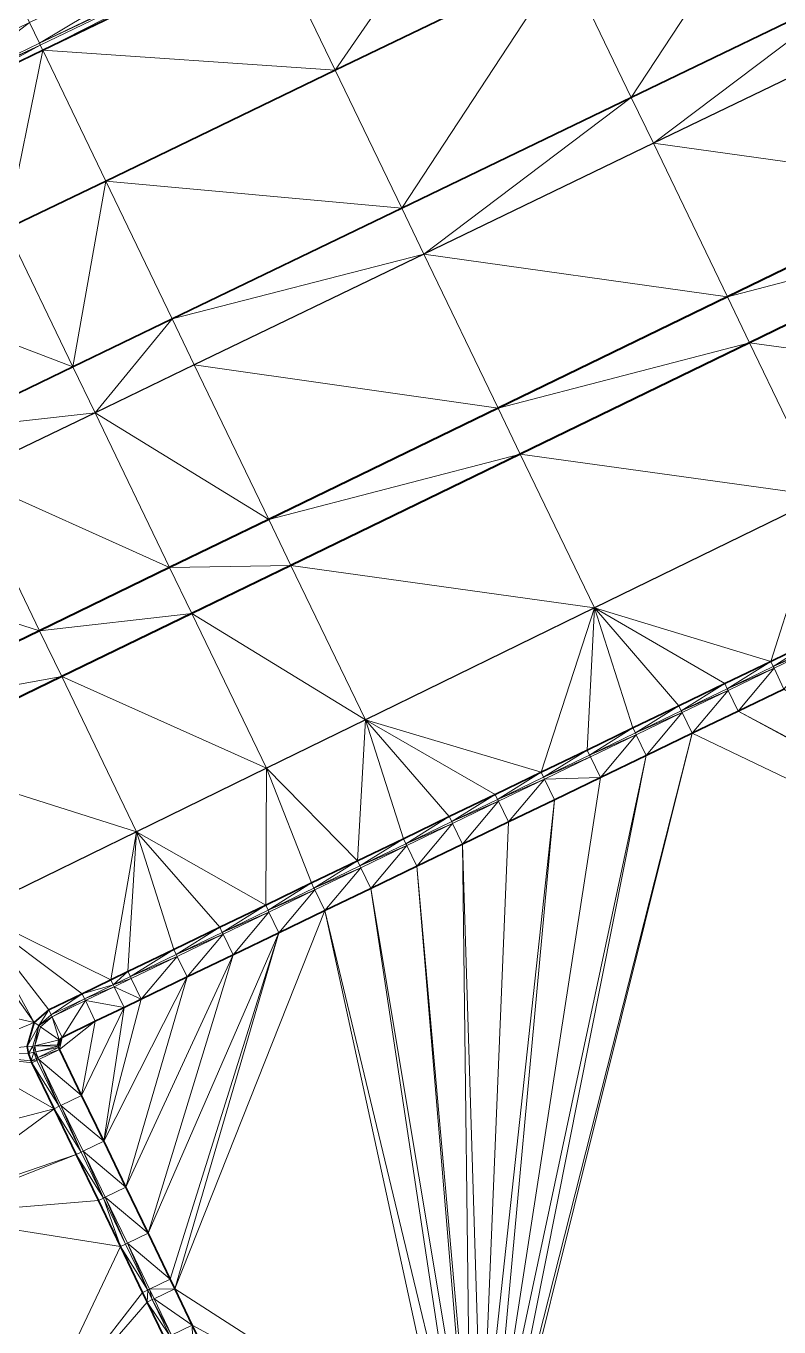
# Model space of a CAD drawing. Header units: metres. Extents: x 246428 to 246884, y 7418966 to 7419490.
# Drawn here: x 246620.92 to 246635.7, y 7419397.02 to 7419422.53 of the extents above; entities that cross this region are included whole.
import ezdxf

# ---------------------------------------------------------------- set-up
doc = ezdxf.new("R2010")
doc.units = ezdxf.units.M
doc.linetypes.add('blank name', pattern=[0])
doc.linetypes.add('HIDDEN', pattern=[9.525, 6.35, -3.175])
doc.layers.add('_12D_UNMAPPED', color=7, linetype='Continuous')
for name, color, linetype, lineweight in [('BATTER', 250, 'HIDDEN', 25), ('DRAINAGE_SWALE', 7, 'CHANNEL_DASHDOT_X4', 40), ('MISC_PATHS', 7, 'Continuous', 35)]:
    doc.layers.add(name, color=color, linetype=linetype, lineweight=lineweight)
for name, color, linetype, lineweight, true_color in [('KERB_BACK', 7, 'Continuous', 35, 0x5fd2ff), ('KERB_LINE', 7, 'Continuous', 18, 0xb9b9b9), ('KERB_LIP', 7, 'Continuous', 35, 0x5fd2ff), ('KERB_TOP', 7, 'Continuous', 18, 0xb9b9b9)]:
    doc.layers.add(name, color=color, linetype=linetype, lineweight=lineweight, true_color=true_color)
doc.styles.get("Standard").update_dxf_attribs({"font": 'romans.shx', "width": 0.65})
doc.linetypes.add('CHANNEL_DASHDOT_X4', pattern='A,6,-1,1,-1,0.004,[">",Standard,S=4,R=0,X=0,Y=-1.7144],0.004,1,-1,6,-1,1,-1', length=20.008)

msp = doc.modelspace()

# ---------------------------------------------------------------- linework, layer by layer
at = {"layer": '_12D_UNMAPPED', "color": 3, "linetype": 'blank name', "lineweight": 0}
for points in [[(246522.217, 7419399.816, 31.478), (246641.933, 7419447.013, 33.763), (246641.933, 7419447.013, 33.763)], [(246620.991, 7419422.594, 33.263), (246619.043, 7419421.654, 33.231), (246619.015, 7419426.692, 33.126)], [(246626.993, 7419421.658, 33.53), (246625.756, 7419424.225, 33.502), (246630.259, 7419426.397, 33.577)], [(246631.497, 7419423.83, 33.605), (246626.993, 7419421.658, 33.53), (246630.259, 7419426.397, 33.577)], [(246632.8, 7419421.128, 33.545), (246631.497, 7419423.83, 33.605), (246636.001, 7419426.002, 33.68)], [(246637.304, 7419423.3, 33.62), (246632.8, 7419421.128, 33.545), (246636.001, 7419426.002, 33.68)], [(246621.187, 7419422.189, 33.277), (246620.991, 7419422.594, 33.263), (246625.495, 7419424.766, 33.338)], [(246621.187, 7419422.189, 33.277), (246625.495, 7419424.766, 33.338), (246625.69, 7419424.36, 33.352)], [(246621.187, 7419422.189, 33.277), (246625.69, 7419424.36, 33.352), (246625.708, 7419424.324, 33.502)], [(246621.204, 7419422.153, 33.427), (246621.187, 7419422.189, 33.277), (246625.708, 7419424.324, 33.502)], [(246621.252, 7419422.053, 33.427), (246621.204, 7419422.153, 33.427), (246625.708, 7419424.324, 33.502)], [(246621.252, 7419422.053, 33.427), (246625.708, 7419424.324, 33.502), (246625.756, 7419424.225, 33.502)], [(246626.993, 7419421.658, 33.53), (246621.252, 7419422.053, 33.427), (246625.756, 7419424.225, 33.502)], [(246628.297, 7419418.956, 33.47), (246626.993, 7419421.658, 33.53), (246631.497, 7419423.83, 33.605)], [(246632.8, 7419421.128, 33.545), (246628.297, 7419418.956, 33.47), (246631.497, 7419423.83, 33.605)], [(246632.8, 7419421.128, 33.545), (246637.304, 7419423.3, 33.62), (246633.235, 7419420.227, 33.535)], [(246637.304, 7419423.3, 33.62), (246637.738, 7419422.399, 33.61), (246633.235, 7419420.227, 33.535)], [(246619.043, 7419421.654, 33.231), (246620.991, 7419422.594, 33.263), (246619.238, 7419421.249, 33.245)], [(246620.991, 7419422.594, 33.263), (246621.187, 7419422.189, 33.277), (246619.238, 7419421.249, 33.245)], [(246633.235, 7419420.227, 33.535), (246637.738, 7419422.399, 33.61), (246639.184, 7419419.401, 32.778)], [(246619.238, 7419421.249, 33.245), (246621.187, 7419422.189, 33.277), (246621.204, 7419422.153, 33.427)], [(246619.238, 7419421.249, 33.245), (246621.204, 7419422.153, 33.427), (246619.256, 7419421.213, 33.395)], [(246619.256, 7419421.213, 33.395), (246621.204, 7419422.153, 33.427), (246619.303, 7419421.114, 33.395)], [(246621.204, 7419422.153, 33.427), (246621.252, 7419422.053, 33.427), (246619.303, 7419421.114, 33.395)], [(246621.252, 7419422.053, 33.427), (246620.541, 7419418.547, 33.423), (246619.303, 7419421.114, 33.395)], [(246622.49, 7419419.486, 33.455), (246620.541, 7419418.547, 33.423), (246621.252, 7419422.053, 33.427)], [(246626.993, 7419421.658, 33.53), (246622.49, 7419419.486, 33.455), (246621.252, 7419422.053, 33.427)], [(246622.49, 7419419.486, 33.455), (246626.993, 7419421.658, 33.53), (246628.297, 7419418.956, 33.47)], [(246628.297, 7419418.956, 33.47), (246632.8, 7419421.128, 33.545), (246628.731, 7419418.055, 33.46)], [(246632.8, 7419421.128, 33.545), (246633.235, 7419420.227, 33.535), (246628.731, 7419418.055, 33.46)], [(246628.731, 7419418.055, 33.46), (246633.235, 7419420.227, 33.535), (246634.686, 7419417.219, 32.7)], [(246633.235, 7419420.227, 33.535), (246639.184, 7419419.401, 32.778), (246634.686, 7419417.219, 32.7)], [(246622.49, 7419419.486, 33.455), (246621.844, 7419415.845, 33.363), (246620.541, 7419418.547, 33.423)], [(246623.793, 7419416.784, 33.395), (246621.844, 7419415.845, 33.363), (246622.49, 7419419.486, 33.455)], [(246623.793, 7419416.784, 33.395), (246622.49, 7419419.486, 33.455), (246628.297, 7419418.956, 33.47)], [(246634.686, 7419417.219, 32.7), (246639.184, 7419419.401, 32.778), (246639.618, 7419418.501, 32.798)], [(246623.793, 7419416.784, 33.395), (246628.297, 7419418.956, 33.47), (246628.731, 7419418.055, 33.46)], [(246620.541, 7419418.547, 33.423), (246621.844, 7419415.844, 33.363), (246617.986, 7419417.315, 33.38)], [(246620.541, 7419418.547, 33.423), (246621.844, 7419415.845, 33.363), (246620.541, 7419418.547, 33.423)], [(246621.844, 7419415.845, 33.363), (246621.844, 7419415.844, 33.363), (246620.541, 7419418.547, 33.423)], [(246634.686, 7419417.219, 32.7), (246639.618, 7419418.501, 32.798), (246635.12, 7419416.318, 32.72)], [(246635.12, 7419416.318, 32.72), (246639.618, 7419418.501, 32.798), (246641.064, 7419415.503, 33.63)], [(246624.227, 7419415.883, 33.385), (246623.793, 7419416.784, 33.395), (246628.731, 7419418.055, 33.46)], [(246624.227, 7419415.883, 33.385), (246628.731, 7419418.055, 33.46), (246630.187, 7419415.036, 32.622)], [(246628.731, 7419418.055, 33.46), (246634.686, 7419417.219, 32.7), (246630.187, 7419415.036, 32.622)], [(246621.844, 7419415.844, 33.363), (246619.289, 7419414.612, 33.32), (246617.986, 7419417.315, 33.38)], [(246630.187, 7419415.036, 32.622), (246634.686, 7419417.219, 32.7), (246635.12, 7419416.318, 32.72)], [(246621.844, 7419415.845, 33.363), (246623.793, 7419416.784, 33.395), (246622.279, 7419414.944, 33.353)], [(246623.793, 7419416.784, 33.395), (246624.227, 7419415.883, 33.385), (246622.279, 7419414.944, 33.353)], [(246630.187, 7419415.036, 32.622), (246635.12, 7419416.318, 32.72), (246630.622, 7419414.135, 32.642)], [(246630.622, 7419414.135, 32.642), (246635.12, 7419416.318, 32.72), (246636.571, 7419413.309, 33.555)], [(246635.12, 7419416.318, 32.72), (246641.064, 7419415.503, 33.63), (246636.571, 7419413.309, 33.555)], [(246619.289, 7419414.612, 33.32), (246621.844, 7419415.844, 33.363), (246622.279, 7419414.944, 33.353)], [(246621.844, 7419415.844, 33.363), (246621.844, 7419415.845, 33.363), (246622.279, 7419414.944, 33.353)], [(246621.844, 7419415.844, 33.363), (246622.279, 7419414.944, 33.353), (246622.279, 7419414.944, 33.353)], [(246622.279, 7419414.944, 33.353), (246624.227, 7419415.883, 33.385), (246625.689, 7419412.853, 32.544)], [(246625.689, 7419412.853, 32.544), (246624.227, 7419415.883, 33.385), (246630.187, 7419415.036, 32.622)], [(246619.289, 7419414.612, 33.32), (246622.279, 7419414.944, 33.353), (246619.724, 7419413.712, 33.31)], [(246619.724, 7419413.712, 33.31), (246622.279, 7419414.944, 33.353), (246623.742, 7419411.909, 32.511)], [(246622.279, 7419414.944, 33.353), (246625.689, 7419412.853, 32.544), (246623.742, 7419411.909, 32.511)], [(246622.279, 7419414.944, 33.353), (246623.742, 7419411.909, 32.511), (246623.742, 7419411.909, 32.511)], [(246622.279, 7419414.944, 33.353), (246622.279, 7419414.944, 33.353), (246623.742, 7419411.909, 32.511)], [(246625.689, 7419412.853, 32.544), (246630.187, 7419415.036, 32.622), (246630.622, 7419414.135, 32.642)], [(246626.123, 7419411.952, 32.564), (246625.689, 7419412.853, 32.544), (246630.622, 7419414.135, 32.642)], [(246626.123, 7419411.952, 32.564), (246630.622, 7419414.135, 32.642), (246632.078, 7419411.116, 33.48)], [(246630.622, 7419414.135, 32.642), (246636.571, 7419413.309, 33.555), (246632.078, 7419411.116, 33.48)], [(246616.505, 7419412.16, 33.257), (246619.724, 7419413.712, 33.31), (246621.19, 7419410.67, 32.466)], [(246619.724, 7419413.712, 33.31), (246623.742, 7419411.909, 32.511), (246621.19, 7419410.67, 32.466)], [(246636.571, 7419413.309, 33.555), (246635.535, 7419410.068, 33.678), (246632.078, 7419411.116, 33.48)], [(246636.436, 7419410.502, 33.69), (246635.535, 7419410.068, 33.678), (246636.571, 7419413.309, 33.555)], [(246623.742, 7419411.909, 32.511), (246625.689, 7419412.853, 32.544), (246626.123, 7419411.952, 32.564)], [(246616.505, 7419412.16, 33.257), (246621.19, 7419410.67, 32.466), (246617.976, 7419409.111, 32.411)], [(246621.19, 7419410.67, 32.466), (246623.742, 7419411.909, 32.511), (246624.177, 7419411.008, 32.531)], [(246623.742, 7419411.909, 32.511), (246626.123, 7419411.952, 32.564), (246624.177, 7419411.008, 32.531)], [(246623.742, 7419411.909, 32.511), (246623.742, 7419411.909, 32.511), (246624.177, 7419411.008, 32.531)], [(246623.742, 7419411.909, 32.511), (246624.177, 7419411.008, 32.531), (246624.177, 7419411.008, 32.531)], [(246624.177, 7419411.008, 32.531), (246626.123, 7419411.952, 32.564), (246627.584, 7419408.922, 33.405)], [(246626.123, 7419411.952, 32.564), (246632.078, 7419411.116, 33.48), (246627.584, 7419408.922, 33.405)], [(246632.078, 7419411.116, 33.48), (246631.031, 7419407.896, 33.618), (246627.584, 7419408.922, 33.405)], [(246631.932, 7419408.33, 33.63), (246631.031, 7419407.896, 33.618), (246632.078, 7419411.116, 33.48)], [(246632.833, 7419408.765, 33.642), (246631.932, 7419408.33, 33.63), (246632.078, 7419411.116, 33.48)], [(246633.733, 7419409.199, 33.654), (246632.833, 7419408.765, 33.642), (246632.078, 7419411.116, 33.48)], [(246635.535, 7419410.068, 33.678), (246634.634, 7419409.634, 33.666), (246632.078, 7419411.116, 33.48)], [(246634.634, 7419409.634, 33.666), (246633.733, 7419409.199, 33.654), (246632.078, 7419411.116, 33.48)], [(246621.19, 7419410.67, 32.466), (246624.177, 7419411.008, 32.531), (246621.625, 7419409.77, 32.486)], [(246621.625, 7419409.77, 32.486), (246624.177, 7419411.008, 32.531), (246625.64, 7419407.973, 33.373)], [(246624.177, 7419411.008, 32.531), (246625.64, 7419407.973, 33.373), (246625.64, 7419407.973, 33.373)], [(246624.177, 7419411.008, 32.531), (246624.177, 7419411.008, 32.531), (246625.64, 7419407.973, 33.373)], [(246625.64, 7419407.973, 33.373), (246624.177, 7419411.008, 32.531), (246627.584, 7419408.922, 33.405)], [(246617.976, 7419409.111, 32.411), (246621.19, 7419410.67, 32.466), (246621.625, 7419409.77, 32.486)], [(246636.436, 7419410.502, 33.69), (246635.583, 7419409.969, 33.678), (246635.535, 7419410.068, 33.678)], [(246636.483, 7419410.403, 33.69), (246635.583, 7419409.969, 33.678), (246636.436, 7419410.502, 33.69)], [(246636.483, 7419410.403, 33.69), (246636.501, 7419410.367, 33.54), (246635.583, 7419409.969, 33.678)], [(246636.501, 7419410.367, 33.54), (246635.6, 7419409.933, 33.528), (246635.583, 7419409.969, 33.678)], [(246636.501, 7419410.367, 33.54), (246635.795, 7419409.527, 33.553), (246635.6, 7419409.933, 33.528)], [(246635.535, 7419410.068, 33.678), (246634.682, 7419409.534, 33.666), (246634.634, 7419409.634, 33.666)], [(246635.583, 7419409.969, 33.678), (246634.682, 7419409.534, 33.666), (246635.535, 7419410.068, 33.678)], [(246635.583, 7419409.969, 33.678), (246635.6, 7419409.933, 33.528), (246634.682, 7419409.534, 33.666)], [(246635.6, 7419409.933, 33.528), (246634.699, 7419409.498, 33.516), (246634.682, 7419409.534, 33.666)], [(246635.6, 7419409.933, 33.528), (246634.895, 7419409.093, 33.541), (246634.699, 7419409.498, 33.516)], [(246635.795, 7419409.527, 33.553), (246634.895, 7419409.093, 33.541), (246635.6, 7419409.933, 33.528)], [(246617.976, 7419409.111, 32.411), (246621.625, 7419409.77, 32.486), (246618.41, 7419408.21, 32.431)], [(246621.625, 7419409.77, 32.486), (246623.091, 7419406.728, 33.33), (246618.41, 7419408.21, 32.431)], [(246623.091, 7419406.728, 33.33), (246621.625, 7419409.77, 32.486), (246625.64, 7419407.973, 33.373)], [(246634.634, 7419409.634, 33.666), (246633.781, 7419409.1, 33.654), (246633.733, 7419409.199, 33.654)], [(246634.682, 7419409.534, 33.666), (246633.781, 7419409.1, 33.654), (246634.634, 7419409.634, 33.666)], [(246634.682, 7419409.534, 33.666), (246634.699, 7419409.498, 33.516), (246633.781, 7419409.1, 33.654)], [(246634.699, 7419409.498, 33.516), (246633.799, 7419409.064, 33.504), (246633.781, 7419409.1, 33.654)], [(246634.699, 7419409.498, 33.516), (246633.994, 7419408.659, 33.529), (246633.799, 7419409.064, 33.504)], [(246634.895, 7419409.093, 33.541), (246633.994, 7419408.659, 33.529), (246634.699, 7419409.498, 33.516)], [(246635.795, 7419409.527, 33.553), (246648.63, 7419401.799, 33.865), (246634.895, 7419409.093, 33.541)], [(246633.733, 7419409.199, 33.654), (246632.88, 7419408.666, 33.642), (246632.833, 7419408.765, 33.642)], [(246633.781, 7419409.1, 33.654), (246632.88, 7419408.666, 33.642), (246633.733, 7419409.199, 33.654)], [(246633.781, 7419409.1, 33.654), (246633.799, 7419409.064, 33.504), (246632.88, 7419408.666, 33.642)], [(246633.799, 7419409.064, 33.504), (246632.898, 7419408.63, 33.492), (246632.88, 7419408.666, 33.642)], [(246633.799, 7419409.064, 33.504), (246633.093, 7419408.224, 33.517), (246632.898, 7419408.63, 33.492)], [(246633.994, 7419408.659, 33.529), (246633.093, 7419408.224, 33.517), (246633.799, 7419409.064, 33.504)], [(246634.895, 7419409.093, 33.541), (246648.647, 7419401.646, 33.867), (246633.994, 7419408.659, 33.529)], [(246648.63, 7419401.799, 33.865), (246648.647, 7419401.646, 33.867), (246634.895, 7419409.093, 33.541)], [(246627.428, 7419406.158, 33.569), (246625.64, 7419407.973, 33.373), (246627.584, 7419408.922, 33.405)], [(246628.329, 7419406.593, 33.582), (246627.428, 7419406.158, 33.569), (246627.584, 7419408.922, 33.405)], [(246629.23, 7419407.027, 33.594), (246628.329, 7419406.593, 33.582), (246627.584, 7419408.922, 33.405)], [(246631.031, 7419407.896, 33.618), (246630.13, 7419407.462, 33.606), (246627.584, 7419408.922, 33.405)], [(246630.13, 7419407.462, 33.606), (246629.23, 7419407.027, 33.594), (246627.584, 7419408.922, 33.405)], [(246633.994, 7419408.659, 33.529), (246630.241, 7419393.89, 33.608), (246633.093, 7419408.224, 33.517)], [(246630.292, 7419393.816, 33.61), (246630.241, 7419393.89, 33.608), (246633.994, 7419408.659, 33.529)], [(246648.647, 7419401.646, 33.867), (246630.292, 7419393.816, 33.61), (246633.994, 7419408.659, 33.529)], [(246632.833, 7419408.765, 33.642), (246631.98, 7419408.231, 33.63), (246631.932, 7419408.33, 33.63)], [(246632.88, 7419408.666, 33.642), (246631.98, 7419408.231, 33.63), (246632.833, 7419408.765, 33.642)], [(246632.88, 7419408.666, 33.642), (246632.898, 7419408.63, 33.492), (246631.98, 7419408.231, 33.63)], [(246632.898, 7419408.63, 33.492), (246631.997, 7419408.195, 33.48), (246631.98, 7419408.231, 33.63)], [(246632.898, 7419408.63, 33.492), (246632.193, 7419407.79, 33.505), (246631.997, 7419408.195, 33.48)], [(246633.093, 7419408.224, 33.517), (246632.193, 7419407.79, 33.505), (246632.898, 7419408.63, 33.492)], [(246631.932, 7419408.33, 33.63), (246631.079, 7419407.797, 33.618), (246631.031, 7419407.896, 33.618)], [(246631.98, 7419408.231, 33.63), (246631.079, 7419407.797, 33.618), (246631.932, 7419408.33, 33.63)], [(246623.091, 7419406.728, 33.33), (246619.881, 7419405.161, 33.277), (246618.41, 7419408.21, 32.431)], [(246630.241, 7419393.89, 33.608), (246630.071, 7419394.073, 33.603), (246633.093, 7419408.224, 33.517)], [(246630.071, 7419394.073, 33.603), (246632.193, 7419407.79, 33.505), (246633.093, 7419408.224, 33.517)], [(246631.997, 7419408.195, 33.48), (246631.079, 7419407.797, 33.618), (246631.98, 7419408.231, 33.63)], [(246631.096, 7419407.761, 33.468), (246631.079, 7419407.797, 33.618), (246631.997, 7419408.195, 33.48)], [(246632.193, 7419407.79, 33.505), (246631.096, 7419407.761, 33.468), (246631.997, 7419408.195, 33.48)], [(246625.627, 7419405.29, 33.545), (246623.091, 7419406.728, 33.33), (246625.64, 7419407.973, 33.373)], [(246626.527, 7419405.724, 33.557), (246625.627, 7419405.29, 33.545), (246625.64, 7419407.973, 33.373)], [(246627.428, 7419406.158, 33.569), (246626.527, 7419405.724, 33.557), (246625.64, 7419407.973, 33.373)], [(246625.64, 7419407.973, 33.373), (246626.527, 7419405.724, 33.557), (246625.64, 7419407.973, 33.373)], [(246631.292, 7419407.356, 33.493), (246632.193, 7419407.79, 33.505), (246630.071, 7419394.073, 33.603)], [(246630.178, 7419407.363, 33.606), (246630.13, 7419407.462, 33.606), (246631.031, 7419407.896, 33.618)], [(246631.079, 7419407.797, 33.618), (246630.178, 7419407.363, 33.606), (246631.031, 7419407.896, 33.618)], [(246631.079, 7419407.797, 33.618), (246631.096, 7419407.761, 33.468), (246630.178, 7419407.363, 33.606)], [(246631.096, 7419407.761, 33.468), (246630.196, 7419407.327, 33.456), (246630.178, 7419407.363, 33.606)], [(246631.096, 7419407.761, 33.468), (246630.391, 7419406.921, 33.481), (246630.196, 7419407.327, 33.456)], [(246631.292, 7419407.356, 33.493), (246630.391, 7419406.921, 33.481), (246631.096, 7419407.761, 33.468)], [(246632.193, 7419407.79, 33.505), (246631.292, 7419407.356, 33.493), (246631.096, 7419407.761, 33.468)], [(246630.13, 7419407.462, 33.606), (246629.277, 7419406.928, 33.594), (246629.23, 7419407.027, 33.594)], [(246630.178, 7419407.363, 33.606), (246629.277, 7419406.928, 33.594), (246630.13, 7419407.462, 33.606)], [(246630.178, 7419407.363, 33.606), (246630.196, 7419407.327, 33.456), (246629.277, 7419406.928, 33.594)], [(246630.196, 7419407.327, 33.456), (246629.295, 7419406.892, 33.444), (246629.277, 7419406.928, 33.594)], [(246630.196, 7419407.327, 33.456), (246629.49, 7419406.487, 33.469), (246629.295, 7419406.892, 33.444)], [(246630.391, 7419406.921, 33.481), (246629.49, 7419406.487, 33.469), (246630.196, 7419407.327, 33.456)], [(246629.867, 7419394.217, 33.598), (246631.292, 7419407.356, 33.493), (246630.071, 7419394.073, 33.603)], [(246630.391, 7419406.921, 33.481), (246631.292, 7419407.356, 33.493), (246629.867, 7419394.217, 33.598)], [(246629.23, 7419407.027, 33.594), (246628.377, 7419406.494, 33.582), (246628.329, 7419406.593, 33.582)], [(246629.277, 7419406.928, 33.594), (246628.377, 7419406.494, 33.582), (246629.23, 7419407.027, 33.594)], [(246623.091, 7419406.728, 33.33), (246622.588, 7419403.825, 33.504), (246619.881, 7419405.161, 33.277)], [(246622.925, 7419403.987, 33.509), (246622.588, 7419403.825, 33.504), (246623.091, 7419406.728, 33.33)], [(246623.825, 7419404.421, 33.521), (246622.925, 7419403.987, 33.509), (246623.091, 7419406.728, 33.33)], [(246625.627, 7419405.29, 33.545), (246624.726, 7419404.855, 33.533), (246623.091, 7419406.728, 33.33)], [(246624.726, 7419404.855, 33.533), (246623.825, 7419404.421, 33.521), (246623.091, 7419406.728, 33.33)], [(246629.277, 7419406.928, 33.594), (246629.295, 7419406.892, 33.444), (246628.377, 7419406.494, 33.582)], [(246629.295, 7419406.892, 33.444), (246628.394, 7419406.458, 33.432), (246628.377, 7419406.494, 33.582)], [(246629.295, 7419406.892, 33.444), (246628.59, 7419406.052, 33.457), (246628.394, 7419406.458, 33.432)], [(246629.49, 7419406.487, 33.469), (246628.59, 7419406.052, 33.457), (246629.295, 7419406.892, 33.444)], [(246629.49, 7419406.487, 33.469), (246630.391, 7419406.921, 33.481), (246629.867, 7419394.217, 33.598)], [(246628.329, 7419406.593, 33.582), (246627.476, 7419406.059, 33.569), (246627.428, 7419406.158, 33.569)], [(246628.377, 7419406.494, 33.582), (246627.476, 7419406.059, 33.569), (246628.329, 7419406.593, 33.582)], [(246628.377, 7419406.494, 33.582), (246628.394, 7419406.458, 33.432), (246627.476, 7419406.059, 33.569)], [(246628.59, 7419406.052, 33.457), (246629.49, 7419406.487, 33.469), (246629.638, 7419394.316, 33.593)], [(246629.638, 7419394.316, 33.593), (246629.49, 7419406.487, 33.469), (246629.867, 7419394.217, 33.598)], [(246628.394, 7419406.458, 33.432), (246627.493, 7419406.023, 33.419), (246627.476, 7419406.059, 33.569)], [(246628.394, 7419406.458, 33.432), (246627.689, 7419405.618, 33.444), (246627.493, 7419406.023, 33.419)], [(246628.59, 7419406.052, 33.457), (246627.689, 7419405.618, 33.444), (246628.394, 7419406.458, 33.432)], [(246626.575, 7419405.625, 33.557), (246626.527, 7419405.724, 33.557), (246627.428, 7419406.158, 33.569)], [(246627.476, 7419406.059, 33.569), (246626.575, 7419405.625, 33.557), (246627.428, 7419406.158, 33.569)], [(246627.493, 7419406.023, 33.419), (246626.575, 7419405.625, 33.557), (246627.476, 7419406.059, 33.569)], [(246626.593, 7419405.589, 33.407), (246626.575, 7419405.625, 33.557), (246627.493, 7419406.023, 33.419)], [(246626.788, 7419405.184, 33.432), (246626.593, 7419405.589, 33.407), (246627.493, 7419406.023, 33.419)], [(246627.689, 7419405.618, 33.444), (246626.788, 7419405.184, 33.432), (246627.493, 7419406.023, 33.419)], [(246627.689, 7419405.618, 33.444), (246628.59, 7419406.052, 33.457), (246629.572, 7419394.334, 33.592)], [(246629.572, 7419394.334, 33.592), (246628.59, 7419406.052, 33.457), (246629.638, 7419394.316, 33.593)], [(246626.527, 7419405.724, 33.557), (246625.675, 7419405.191, 33.545), (246625.627, 7419405.29, 33.545)], [(246626.575, 7419405.625, 33.557), (246625.675, 7419405.191, 33.545), (246626.527, 7419405.724, 33.557)], [(246626.575, 7419405.625, 33.557), (246626.593, 7419405.589, 33.407), (246625.675, 7419405.191, 33.545)], [(246626.593, 7419405.589, 33.407), (246625.692, 7419405.155, 33.395), (246625.675, 7419405.191, 33.545)], [(246626.593, 7419405.589, 33.407), (246625.887, 7419404.749, 33.42), (246625.692, 7419405.155, 33.395)], [(246626.788, 7419405.184, 33.432), (246625.887, 7419404.749, 33.42), (246626.593, 7419405.589, 33.407)], [(246626.788, 7419405.184, 33.432), (246627.689, 7419405.618, 33.444), (246629.393, 7419394.365, 33.589)], [(246629.393, 7419394.365, 33.589), (246627.689, 7419405.618, 33.444), (246629.572, 7419394.334, 33.592)], [(246625.627, 7419405.29, 33.545), (246624.774, 7419404.756, 33.533), (246624.726, 7419404.855, 33.533)], [(246625.675, 7419405.191, 33.545), (246624.774, 7419404.756, 33.533), (246625.627, 7419405.29, 33.545)], [(246621.084, 7419402.992, 33.488), (246619.07, 7419403.447, 33.792), (246619.634, 7419405.041, 33.273)], [(246619.88, 7419405.161, 33.277), (246621.084, 7419402.992, 33.488), (246619.634, 7419405.041, 33.273)], [(246619.881, 7419405.161, 33.277), (246621.084, 7419402.992, 33.488), (246619.88, 7419405.161, 33.277)], [(246621.372, 7419403.238, 33.488), (246621.084, 7419402.992, 33.488), (246619.881, 7419405.161, 33.277)], [(246622.024, 7419403.552, 33.497), (246621.372, 7419403.238, 33.488), (246619.881, 7419405.161, 33.277)], [(246622.588, 7419403.825, 33.504), (246622.024, 7419403.552, 33.497), (246619.881, 7419405.161, 33.277)], [(246625.887, 7419404.749, 33.42), (246626.788, 7419405.184, 33.432), (246623.844, 7419397.769, 33.453)], [(246623.844, 7419397.769, 33.453), (246626.788, 7419405.184, 33.432), (246629.144, 7419394.362, 33.584)], [(246625.675, 7419405.191, 33.545), (246625.692, 7419405.155, 33.395), (246624.774, 7419404.756, 33.533)], [(246625.692, 7419405.155, 33.395), (246624.791, 7419404.72, 33.383), (246624.774, 7419404.756, 33.533)], [(246625.692, 7419405.155, 33.395), (246624.987, 7419404.315, 33.408), (246624.791, 7419404.72, 33.383)], [(246625.887, 7419404.749, 33.42), (246624.987, 7419404.315, 33.408), (246625.692, 7419405.155, 33.395)], [(246629.144, 7419394.362, 33.584), (246626.788, 7419405.184, 33.432), (246629.393, 7419394.365, 33.589)], [(246623.319, 7419398.858, 33.432), (246625.887, 7419404.749, 33.42), (246623.753, 7419397.957, 33.449)], [(246624.987, 7419404.315, 33.408), (246625.887, 7419404.749, 33.42), (246623.319, 7419398.858, 33.432)], [(246623.753, 7419397.957, 33.449), (246625.887, 7419404.749, 33.42), (246623.844, 7419397.769, 33.453)], [(246624.726, 7419404.855, 33.533), (246623.873, 7419404.322, 33.521), (246623.825, 7419404.421, 33.521)], [(246624.774, 7419404.756, 33.533), (246623.873, 7419404.322, 33.521), (246624.726, 7419404.855, 33.533)], [(246624.774, 7419404.756, 33.533), (246624.791, 7419404.72, 33.383), (246623.873, 7419404.322, 33.521)], [(246624.791, 7419404.72, 33.383), (246623.89, 7419404.286, 33.371), (246623.873, 7419404.322, 33.521)], [(246624.791, 7419404.72, 33.383), (246624.086, 7419403.881, 33.396), (246623.89, 7419404.286, 33.371)], [(246624.987, 7419404.315, 33.408), (246624.086, 7419403.881, 33.396), (246624.791, 7419404.72, 33.383)], [(246624.086, 7419403.881, 33.396), (246624.987, 7419404.315, 33.408), (246622.884, 7419399.758, 33.415)], [(246622.884, 7419399.758, 33.415), (246624.987, 7419404.315, 33.408), (246623.319, 7419398.858, 33.432)], [(246623.825, 7419404.421, 33.521), (246622.972, 7419403.888, 33.509), (246622.925, 7419403.987, 33.509)], [(246623.873, 7419404.322, 33.521), (246622.972, 7419403.888, 33.509), (246623.825, 7419404.421, 33.521)], [(246623.873, 7419404.322, 33.521), (246623.89, 7419404.286, 33.371), (246622.972, 7419403.888, 33.509)], [(246623.89, 7419404.286, 33.371), (246622.99, 7419403.852, 33.359), (246622.972, 7419403.888, 33.509)], [(246623.89, 7419404.286, 33.371), (246623.185, 7419403.446, 33.384), (246622.99, 7419403.852, 33.359)], [(246624.086, 7419403.881, 33.396), (246623.185, 7419403.446, 33.384), (246623.89, 7419404.286, 33.371)], [(246622.925, 7419403.987, 33.509), (246622.636, 7419403.725, 33.504), (246622.588, 7419403.825, 33.504)], [(246622.972, 7419403.888, 33.509), (246622.636, 7419403.725, 33.504), (246622.925, 7419403.987, 33.509)], [(246622.588, 7419403.825, 33.504), (246622.636, 7419403.725, 33.504), (246622.024, 7419403.552, 33.497)], [(246622.636, 7419403.725, 33.504), (246622.072, 7419403.453, 33.497), (246622.024, 7419403.552, 33.497)], [(246622.636, 7419403.725, 33.504), (246622.654, 7419403.689, 33.354), (246622.072, 7419403.453, 33.497)], [(246622.654, 7419403.689, 33.354), (246622.089, 7419403.417, 33.347), (246622.072, 7419403.453, 33.497)], [(246622.654, 7419403.689, 33.354), (246622.849, 7419403.284, 33.379), (246622.089, 7419403.417, 33.347)], [(246622.45, 7419400.659, 33.398), (246624.086, 7419403.881, 33.396), (246622.884, 7419399.758, 33.415)], [(246623.185, 7419403.446, 33.384), (246624.086, 7419403.881, 33.396), (246622.45, 7419400.659, 33.398)], [(246622.972, 7419403.888, 33.509), (246622.99, 7419403.852, 33.359), (246622.636, 7419403.725, 33.504)], [(246622.99, 7419403.852, 33.359), (246622.654, 7419403.689, 33.354), (246622.636, 7419403.725, 33.504)], [(246622.99, 7419403.852, 33.359), (246623.185, 7419403.446, 33.384), (246622.654, 7419403.689, 33.354)], [(246623.185, 7419403.446, 33.384), (246622.849, 7419403.284, 33.379), (246622.654, 7419403.689, 33.354)], [(246619.587, 7419402.377, 33.798), (246619.07, 7419403.447, 33.792), (246621.084, 7419402.992, 33.488)], [(246622.024, 7419403.552, 33.497), (246621.42, 7419403.139, 33.488), (246621.372, 7419403.238, 33.488)], [(246622.072, 7419403.453, 33.497), (246621.42, 7419403.139, 33.488), (246622.024, 7419403.552, 33.497)], [(246622.072, 7419403.453, 33.497), (246621.437, 7419403.103, 33.338), (246621.42, 7419403.139, 33.488)], [(246622.089, 7419403.417, 33.347), (246621.437, 7419403.103, 33.338), (246622.072, 7419403.453, 33.497)], [(246622.089, 7419403.417, 33.347), (246621.633, 7419402.698, 33.363), (246621.437, 7419403.103, 33.338)], [(246622.284, 7419403.012, 33.372), (246621.633, 7419402.698, 33.363), (246622.089, 7419403.417, 33.347)], [(246622.849, 7419403.284, 33.379), (246622.284, 7419403.012, 33.372), (246622.089, 7419403.417, 33.347)], [(246622.849, 7419403.284, 33.379), (246623.185, 7419403.446, 33.384), (246622.45, 7419400.659, 33.398)], [(246621.372, 7419403.238, 33.488), (246621.174, 7419402.929, 33.488), (246621.084, 7419402.992, 33.488)], [(246621.42, 7419403.139, 33.488), (246621.174, 7419402.929, 33.488), (246621.372, 7419403.238, 33.488)], [(246622.015, 7419401.56, 33.381), (246622.849, 7419403.284, 33.379), (246622.45, 7419400.659, 33.398)], [(246622.284, 7419403.012, 33.372), (246622.849, 7419403.284, 33.379), (246622.015, 7419401.56, 33.381)], [(246619.587, 7419402.377, 33.798), (246621.084, 7419402.992, 33.488), (246620.949, 7419402.52, 33.488)], [(246621.084, 7419402.992, 33.488), (246621.174, 7419402.929, 33.488), (246620.949, 7419402.52, 33.488)], [(246621.174, 7419402.929, 33.488), (246621.059, 7419402.527, 33.488), (246620.949, 7419402.52, 33.488)], [(246621.174, 7419402.929, 33.488), (246621.099, 7419402.529, 33.338), (246621.059, 7419402.527, 33.488)], [(246621.206, 7419402.906, 33.338), (246621.099, 7419402.529, 33.338), (246621.174, 7419402.929, 33.488)], [(246621.206, 7419402.906, 33.338), (246621.575, 7419402.648, 33.363), (246621.099, 7419402.529, 33.338)], [(246621.42, 7419403.139, 33.488), (246621.437, 7419403.103, 33.338), (246621.174, 7419402.929, 33.488)], [(246621.437, 7419403.103, 33.338), (246621.206, 7419402.906, 33.338), (246621.174, 7419402.929, 33.488)], [(246621.437, 7419403.103, 33.338), (246621.575, 7419402.648, 33.363), (246621.206, 7419402.906, 33.338)], [(246621.633, 7419402.698, 33.363), (246621.575, 7419402.648, 33.363), (246621.437, 7419403.103, 33.338)], [(246621.633, 7419402.698, 33.363), (246622.284, 7419403.012, 33.372), (246621.581, 7419402.46, 33.365)], [(246621.581, 7419402.46, 33.365), (246622.284, 7419403.012, 33.372), (246622.015, 7419401.56, 33.381)], [(246621.575, 7419402.648, 33.363), (246621.548, 7419402.554, 33.363), (246621.099, 7419402.529, 33.338)], [(246621.575, 7419402.648, 33.363), (246621.633, 7419402.698, 33.363), (246621.548, 7419402.554, 33.363)], [(246621.548, 7419402.554, 33.363), (246621.633, 7419402.698, 33.363), (246621.553, 7419402.526, 33.363)], [(246621.553, 7419402.526, 33.363), (246621.633, 7419402.698, 33.363), (246621.563, 7419402.497, 33.364)], [(246621.563, 7419402.497, 33.364), (246621.633, 7419402.698, 33.363), (246621.581, 7419402.46, 33.365)], [(246619.587, 7419402.377, 33.798), (246620.949, 7419402.52, 33.488), (246620.971, 7419402.379, 33.488)], [(246620.949, 7419402.52, 33.488), (246621.059, 7419402.527, 33.488), (246620.971, 7419402.379, 33.488)], [(246621.059, 7419402.527, 33.488), (246621.077, 7419402.406, 33.488), (246620.971, 7419402.379, 33.488)], [(246620.971, 7419402.379, 33.488), (246621.077, 7419402.406, 33.488), (246621.023, 7419402.237, 33.489)], [(246621.077, 7419402.406, 33.488), (246621.122, 7419402.284, 33.489), (246621.023, 7419402.237, 33.489)], [(246621.059, 7419402.527, 33.488), (246621.099, 7419402.529, 33.338), (246621.077, 7419402.406, 33.488)], [(246621.099, 7419402.529, 33.338), (246621.116, 7419402.416, 33.338), (246621.077, 7419402.406, 33.488)], [(246621.116, 7419402.416, 33.338), (246621.158, 7419402.302, 33.339), (246621.077, 7419402.406, 33.488)], [(246621.077, 7419402.406, 33.488), (246621.158, 7419402.302, 33.339), (246621.122, 7419402.284, 33.489)], [(246621.548, 7419402.554, 33.363), (246621.553, 7419402.526, 33.363), (246621.099, 7419402.529, 33.338)], [(246621.099, 7419402.529, 33.338), (246621.553, 7419402.526, 33.363), (246621.116, 7419402.416, 33.338)], [(246621.553, 7419402.526, 33.363), (246621.563, 7419402.497, 33.364), (246621.116, 7419402.416, 33.338)], [(246621.116, 7419402.416, 33.338), (246621.563, 7419402.497, 33.364), (246621.158, 7419402.302, 33.339)], [(246621.563, 7419402.497, 33.364), (246621.581, 7419402.46, 33.365), (246621.158, 7419402.302, 33.339)], [(246621.158, 7419402.302, 33.339), (246621.581, 7419402.46, 33.365), (246621.175, 7419402.265, 33.34)], [(246621.581, 7419402.46, 33.365), (246622.015, 7419401.56, 33.381), (246621.175, 7419402.265, 33.34)], [(246618.289, 7419400.464, 33.823), (246619.587, 7419402.377, 33.798), (246621.475, 7419401.299, 33.506)], [(246619.587, 7419402.377, 33.798), (246620.971, 7419402.379, 33.488), (246621.023, 7419402.237, 33.489)], [(246619.587, 7419402.377, 33.798), (246621.04, 7419402.2, 33.49), (246621.475, 7419401.299, 33.506)], [(246619.587, 7419402.377, 33.798), (246621.023, 7419402.237, 33.489), (246621.04, 7419402.2, 33.49)], [(246621.122, 7419402.284, 33.489), (246621.139, 7419402.247, 33.49), (246621.023, 7419402.237, 33.489)], [(246621.023, 7419402.237, 33.489), (246621.139, 7419402.247, 33.49), (246621.04, 7419402.2, 33.49)], [(246621.139, 7419402.247, 33.49), (246621.574, 7419401.347, 33.506), (246621.04, 7419402.2, 33.49)], [(246621.04, 7419402.2, 33.49), (246621.574, 7419401.347, 33.506), (246621.475, 7419401.299, 33.506)], [(246621.158, 7419402.302, 33.339), (246621.175, 7419402.265, 33.34), (246621.122, 7419402.284, 33.489)], [(246621.122, 7419402.284, 33.489), (246621.175, 7419402.265, 33.34), (246621.139, 7419402.247, 33.49)], [(246621.139, 7419402.247, 33.49), (246621.175, 7419402.265, 33.34), (246621.574, 7419401.347, 33.506)], [(246621.175, 7419402.265, 33.34), (246622.015, 7419401.56, 33.381), (246621.61, 7419401.364, 33.356)], [(246621.175, 7419402.265, 33.34), (246621.61, 7419401.364, 33.356), (246621.574, 7419401.347, 33.506)], [(246630.292, 7419393.816, 33.61), (246648.647, 7419401.646, 33.867), (246648.658, 7419401.601, 33.868)], [(246622.015, 7419401.56, 33.381), (246622.45, 7419400.659, 33.398), (246621.61, 7419401.364, 33.356)], [(246630.362, 7419393.691, 33.612), (246630.292, 7419393.816, 33.61), (246648.658, 7419401.601, 33.868)], [(246640.008, 7419388.04, 33.845), (246630.362, 7419393.691, 33.612), (246648.658, 7419401.601, 33.868)], [(246618.828, 7419399.346, 33.83), (246618.289, 7419400.464, 33.823), (246621.475, 7419401.299, 33.506)], [(246618.828, 7419399.346, 33.83), (246621.475, 7419401.299, 33.506), (246621.909, 7419400.398, 33.523)], [(246621.574, 7419401.347, 33.506), (246622.008, 7419400.446, 33.523), (246621.475, 7419401.299, 33.506)], [(246621.475, 7419401.299, 33.506), (246622.008, 7419400.446, 33.523), (246621.909, 7419400.398, 33.523)], [(246621.574, 7419401.347, 33.506), (246621.61, 7419401.364, 33.356), (246622.008, 7419400.446, 33.523)], [(246621.61, 7419401.364, 33.356), (246622.45, 7419400.659, 33.398), (246622.044, 7419400.463, 33.373)], [(246621.61, 7419401.364, 33.356), (246622.044, 7419400.463, 33.373), (246622.008, 7419400.446, 33.523)], [(246622.45, 7419400.659, 33.398), (246622.884, 7419399.758, 33.415), (246622.044, 7419400.463, 33.373)], [(246618.894, 7419399.209, 33.83), (246618.828, 7419399.346, 33.83), (246621.909, 7419400.398, 33.523)], [(246618.894, 7419399.209, 33.83), (246618.894, 7419399.209, 33.83), (246621.909, 7419400.398, 33.523)], [(246618.894, 7419399.209, 33.83), (246621.909, 7419400.398, 33.523), (246622.344, 7419399.498, 33.54)], [(246622.008, 7419400.446, 33.523), (246622.443, 7419399.545, 33.54), (246621.909, 7419400.398, 33.523)], [(246621.909, 7419400.398, 33.523), (246622.443, 7419399.545, 33.54), (246622.344, 7419399.498, 33.54)], [(246622.008, 7419400.446, 33.523), (246622.044, 7419400.463, 33.373), (246622.443, 7419399.545, 33.54)], [(246622.044, 7419400.463, 33.373), (246622.884, 7419399.758, 33.415), (246622.479, 7419399.563, 33.39)], [(246622.044, 7419400.463, 33.373), (246622.479, 7419399.563, 33.39), (246622.443, 7419399.545, 33.54)], [(246622.884, 7419399.758, 33.415), (246623.319, 7419398.858, 33.432), (246622.479, 7419399.563, 33.39)], [(246618.894, 7419399.209, 33.83), (246622.344, 7419399.498, 33.54), (246622.778, 7419398.597, 33.557)], [(246622.344, 7419399.498, 33.54), (246622.443, 7419399.545, 33.54), (246622.778, 7419398.597, 33.557)], [(246622.443, 7419399.545, 33.54), (246622.479, 7419399.563, 33.39), (246622.877, 7419398.645, 33.557)], [(246622.443, 7419399.545, 33.54), (246622.877, 7419398.645, 33.557), (246622.778, 7419398.597, 33.557)], [(246622.479, 7419399.563, 33.39), (246623.319, 7419398.858, 33.432), (246622.913, 7419398.662, 33.407)], [(246622.479, 7419399.563, 33.39), (246622.913, 7419398.662, 33.407), (246622.877, 7419398.645, 33.557)], [(246618.795, 7419399.162, 33.83), (246618.894, 7419399.209, 33.83), (246621, 7419394.843, 33.855)], [(246620.9, 7419394.795, 33.855), (246618.795, 7419399.162, 33.83), (246621, 7419394.843, 33.855)], [(246621, 7419394.843, 33.855), (246618.894, 7419399.209, 33.83), (246622.778, 7419398.597, 33.557)], [(246623.319, 7419398.858, 33.432), (246623.753, 7419397.957, 33.449), (246622.913, 7419398.662, 33.407)], [(246621, 7419394.843, 33.855), (246622.778, 7419398.597, 33.557), (246623.213, 7419397.696, 33.574)], [(246622.877, 7419398.645, 33.557), (246623.312, 7419397.744, 33.574), (246622.778, 7419398.597, 33.557)], [(246622.778, 7419398.597, 33.557), (246623.312, 7419397.744, 33.574), (246623.213, 7419397.696, 33.574)], [(246622.877, 7419398.645, 33.557), (246622.913, 7419398.662, 33.407), (246623.312, 7419397.744, 33.574)], [(246622.913, 7419398.662, 33.407), (246623.753, 7419397.957, 33.449), (246623.348, 7419397.761, 33.424)], [(246622.913, 7419398.662, 33.407), (246623.348, 7419397.761, 33.424), (246623.312, 7419397.744, 33.574)], [(246623.753, 7419397.957, 33.449), (246623.844, 7419397.769, 33.453), (246623.348, 7419397.761, 33.424)], [(246621, 7419394.843, 33.855), (246623.213, 7419397.696, 33.574), (246623.304, 7419397.508, 33.578)], [(246623.213, 7419397.696, 33.574), (246623.312, 7419397.744, 33.574), (246623.304, 7419397.508, 33.578)], [(246623.312, 7419397.744, 33.574), (246623.403, 7419397.556, 33.578), (246623.304, 7419397.508, 33.578)], [(246623.403, 7419397.556, 33.578), (246623.746, 7419396.843, 33.591), (246623.304, 7419397.508, 33.578)], [(246623.312, 7419397.744, 33.574), (246623.348, 7419397.761, 33.424), (246623.403, 7419397.556, 33.578)], [(246623.348, 7419397.761, 33.424), (246623.844, 7419397.769, 33.453), (246623.439, 7419397.573, 33.428)], [(246623.348, 7419397.761, 33.424), (246623.439, 7419397.573, 33.428), (246623.403, 7419397.556, 33.578)], [(246623.439, 7419397.573, 33.428), (246623.782, 7419396.861, 33.441), (246623.403, 7419397.556, 33.578)], [(246623.403, 7419397.556, 33.578), (246623.782, 7419396.861, 33.441), (246623.746, 7419396.843, 33.591)], [(246623.844, 7419397.769, 33.453), (246624.188, 7419397.056, 33.466), (246623.439, 7419397.573, 33.428)], [(246623.439, 7419397.573, 33.428), (246624.188, 7419397.056, 33.466), (246623.782, 7419396.861, 33.441)], [(246624.188, 7419397.056, 33.466), (246623.844, 7419397.769, 33.453), (246629.144, 7419394.362, 33.584)], [(246621, 7419394.843, 33.855), (246623.304, 7419397.508, 33.578), (246623.647, 7419396.796, 33.591)], [(246623.304, 7419397.508, 33.578), (246623.746, 7419396.843, 33.591), (246623.647, 7419396.796, 33.591)], [(246623.782, 7419396.861, 33.441), (246624.188, 7419397.056, 33.466), (246624.217, 7419395.96, 33.458)], [(246624.622, 7419396.156, 33.483), (246624.188, 7419397.056, 33.466), (246629.144, 7419394.362, 33.584)], [(246624.188, 7419397.056, 33.466), (246624.622, 7419396.156, 33.483), (246624.217, 7419395.96, 33.458)]]:
    msp.add_3dface(points, dxfattribs=at)
at = {"layer": 'BATTER'}
for points in [[(246637.738, 7419422.399, 33.61), (246633.235, 7419420.227, 33.535), (246628.731, 7419418.055, 33.46), (246624.227, 7419415.883, 33.385), (246622.279, 7419414.944, 33.353), (246622.279, 7419414.944, 33.353), (246619.724, 7419413.712, 33.31), (246616.505, 7419412.16, 33.257), (246616.505, 7419412.16, 33.257), (246616.258, 7419412.041, 33.253)], [(246636.571, 7419413.309, 33.555), (246632.078, 7419411.116, 33.48), (246627.584, 7419408.922, 33.405), (246625.64, 7419407.973, 33.373), (246625.64, 7419407.973, 33.373), (246623.091, 7419406.728, 33.33), (246619.881, 7419405.161, 33.277), (246619.88, 7419405.161, 33.277), (246619.634, 7419405.041, 33.273)]]:
    msp.add_polyline3d(points, dxfattribs=at)
at = {"layer": 'DRAINAGE_SWALE'}
for points in [[(246639.184, 7419419.401, 32.778), (246634.686, 7419417.219, 32.7), (246630.187, 7419415.036, 32.622), (246625.689, 7419412.853, 32.544), (246623.742, 7419411.909, 32.511), (246623.742, 7419411.909, 32.511), (246621.19, 7419410.67, 32.466), (246617.976, 7419409.111, 32.411), (246617.976, 7419409.111, 32.411), (246617.729, 7419408.991, 32.406)], [(246639.618, 7419418.501, 32.798), (246635.12, 7419416.318, 32.72), (246630.622, 7419414.135, 32.642), (246626.123, 7419411.952, 32.564), (246624.177, 7419411.008, 32.531), (246624.177, 7419411.008, 32.531), (246621.625, 7419409.77, 32.486), (246618.41, 7419408.21, 32.431), (246618.41, 7419408.21, 32.431), (246618.164, 7419408.09, 32.426)]]:
    msp.add_polyline3d(points, dxfattribs=at)
at = {"layer": 'KERB_BACK'}
for points in [[(246639.266, 7419430.741, 33.727), (246634.763, 7419428.569, 33.652), (246630.259, 7419426.397, 33.577), (246625.756, 7419424.225, 33.502), (246621.252, 7419422.053, 33.427), (246619.303, 7419421.114, 33.395)], [(246636.436, 7419410.502, 33.69), (246635.535, 7419410.068, 33.678), (246634.634, 7419409.634, 33.666), (246633.733, 7419409.199, 33.654), (246632.833, 7419408.765, 33.642), (246631.932, 7419408.33, 33.63), (246631.031, 7419407.896, 33.618), (246630.13, 7419407.462, 33.606), (246629.23, 7419407.027, 33.594), (246628.329, 7419406.593, 33.582), (246627.428, 7419406.158, 33.569), (246626.527, 7419405.724, 33.557), (246625.627, 7419405.29, 33.545), (246624.726, 7419404.855, 33.533), (246623.825, 7419404.421, 33.521), (246622.925, 7419403.987, 33.509), (246622.588, 7419403.825, 33.504), (246622.024, 7419403.552, 33.497), (246621.372, 7419403.238, 33.488), (246621.084, 7419402.992, 33.488), (246620.949, 7419402.52, 33.488), (246620.971, 7419402.379, 33.488), (246621.023, 7419402.237, 33.489), (246621.04, 7419402.2, 33.49), (246621.475, 7419401.299, 33.506), (246621.909, 7419400.398, 33.523), (246622.344, 7419399.498, 33.54), (246622.778, 7419398.597, 33.557), (246623.213, 7419397.696, 33.574), (246623.304, 7419397.508, 33.578), (246623.647, 7419396.796, 33.591)]]:
    msp.add_polyline3d(points, dxfattribs=at)
at = {"layer": 'KERB_LINE'}
for points in [[(246639.201, 7419430.876, 33.577), (246634.698, 7419428.704, 33.502), (246630.194, 7419426.532, 33.427), (246625.69, 7419424.36, 33.352), (246621.187, 7419422.189, 33.277), (246619.238, 7419421.249, 33.245)], [(246636.501, 7419410.367, 33.54), (246635.6, 7419409.933, 33.528), (246634.699, 7419409.498, 33.516), (246633.799, 7419409.064, 33.504), (246632.898, 7419408.63, 33.492), (246631.997, 7419408.195, 33.48), (246631.096, 7419407.761, 33.468), (246630.196, 7419407.327, 33.456), (246629.295, 7419406.892, 33.444), (246628.394, 7419406.458, 33.432), (246627.493, 7419406.023, 33.419), (246626.593, 7419405.589, 33.407), (246625.692, 7419405.155, 33.395), (246624.791, 7419404.72, 33.383), (246623.89, 7419404.286, 33.371), (246622.99, 7419403.852, 33.359), (246622.654, 7419403.689, 33.354), (246622.089, 7419403.417, 33.347), (246621.437, 7419403.103, 33.338), (246621.206, 7419402.906, 33.338), (246621.099, 7419402.529, 33.338), (246621.116, 7419402.416, 33.338), (246621.158, 7419402.302, 33.339), (246621.175, 7419402.265, 33.34), (246621.61, 7419401.364, 33.356), (246622.044, 7419400.463, 33.373), (246622.479, 7419399.563, 33.39), (246622.913, 7419398.662, 33.407), (246623.348, 7419397.761, 33.424), (246623.439, 7419397.573, 33.428), (246623.782, 7419396.861, 33.441)]]:
    msp.add_polyline3d(points, dxfattribs=at)
at = {"layer": 'KERB_LIP'}
msp.add_polyline3d([(246635.795, 7419409.527, 33.553), (246634.895, 7419409.093, 33.541), (246633.994, 7419408.659, 33.529), (246633.093, 7419408.224, 33.517), (246632.193, 7419407.79, 33.505), (246631.292, 7419407.356, 33.493), (246630.391, 7419406.921, 33.481), (246629.49, 7419406.487, 33.469), (246628.59, 7419406.052, 33.457), (246627.689, 7419405.618, 33.444), (246626.788, 7419405.184, 33.432), (246625.887, 7419404.749, 33.42), (246624.987, 7419404.315, 33.408), (246624.086, 7419403.881, 33.396), (246623.185, 7419403.446, 33.384), (246622.849, 7419403.284, 33.379), (246622.284, 7419403.012, 33.372), (246621.633, 7419402.698, 33.363), (246621.575, 7419402.648, 33.363), (246621.548, 7419402.554, 33.363), (246621.553, 7419402.526, 33.363), (246621.563, 7419402.497, 33.364), (246621.581, 7419402.46, 33.365), (246622.015, 7419401.56, 33.381), (246622.45, 7419400.659, 33.398), (246622.884, 7419399.758, 33.415), (246623.319, 7419398.858, 33.432), (246623.753, 7419397.957, 33.449), (246623.844, 7419397.769, 33.453), (246624.188, 7419397.056, 33.466), (246624.622, 7419396.156, 33.483)], dxfattribs=at)
at = {"layer": 'KERB_TOP'}
for points in [[(246639.219, 7419430.84, 33.727), (246634.715, 7419428.668, 33.652), (246630.211, 7419426.496, 33.577), (246625.708, 7419424.324, 33.502), (246621.204, 7419422.153, 33.427), (246619.256, 7419421.213, 33.395)], [(246636.483, 7419410.403, 33.69), (246635.583, 7419409.969, 33.678), (246634.682, 7419409.534, 33.666), (246633.781, 7419409.1, 33.654), (246632.88, 7419408.666, 33.642), (246631.98, 7419408.231, 33.63), (246631.079, 7419407.797, 33.618), (246630.178, 7419407.363, 33.606), (246629.277, 7419406.928, 33.594), (246628.377, 7419406.494, 33.582), (246627.476, 7419406.059, 33.569), (246626.575, 7419405.625, 33.557), (246625.675, 7419405.191, 33.545), (246624.774, 7419404.756, 33.533), (246623.873, 7419404.322, 33.521), (246622.972, 7419403.888, 33.509), (246622.636, 7419403.725, 33.504), (246622.072, 7419403.453, 33.497), (246621.42, 7419403.139, 33.488), (246621.174, 7419402.929, 33.488), (246621.059, 7419402.527, 33.488), (246621.077, 7419402.406, 33.488), (246621.122, 7419402.284, 33.489), (246621.139, 7419402.247, 33.49), (246621.574, 7419401.347, 33.506), (246622.008, 7419400.446, 33.523), (246622.443, 7419399.545, 33.54), (246622.877, 7419398.645, 33.557), (246623.312, 7419397.744, 33.574), (246623.403, 7419397.556, 33.578), (246623.746, 7419396.843, 33.591)]]:
    msp.add_polyline3d(points, dxfattribs=at)
at = {"layer": 'MISC_PATHS'}
for points in [[(246636.001, 7419426.002, 33.68), (246631.497, 7419423.83, 33.605), (246626.993, 7419421.658, 33.53), (246622.49, 7419419.486, 33.455), (246620.541, 7419418.547, 33.423), (246620.541, 7419418.547, 33.423), (246617.986, 7419417.315, 33.38), (246614.768, 7419415.763, 33.327)], [(246637.304, 7419423.3, 33.62), (246632.8, 7419421.128, 33.545), (246628.297, 7419418.956, 33.47), (246623.793, 7419416.784, 33.395), (246621.844, 7419415.845, 33.363), (246621.844, 7419415.844, 33.363), (246619.289, 7419414.612, 33.32), (246616.071, 7419413.06, 33.267), (246616.071, 7419413.06, 33.267), (246615.824, 7419412.941, 33.263), (246615.824, 7419412.941, 33.263), (246614.786, 7419412.44, 33.245), (246614.369, 7419412.239, 33.239)]]:
    msp.add_polyline3d(points, dxfattribs=at)

doc.saveas('drawing.dxf')
